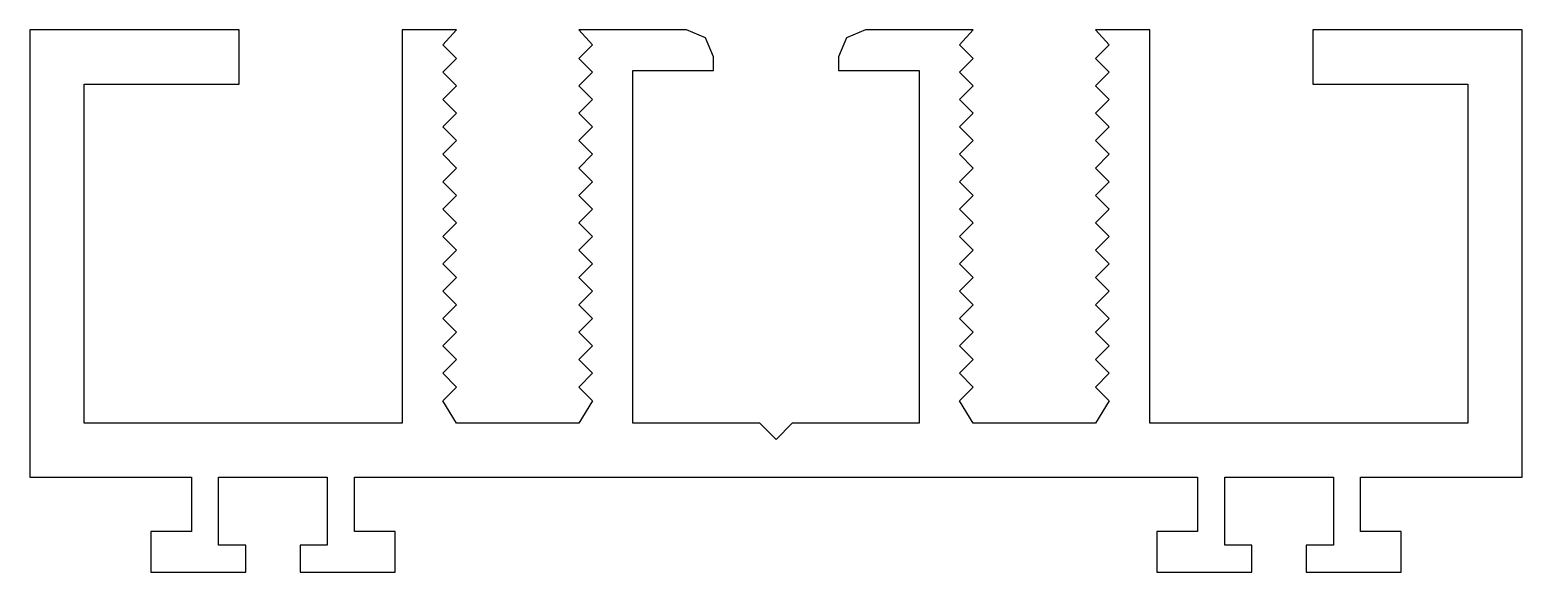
# Model space of a CAD drawing. Extents: x 575.4 to 630.4, y 668.4 to 688.4.
import ezdxf

# ---------------------------------------------------------------- set-up
doc = ezdxf.new("R2010")
doc.units = 0
doc.layers.add('OLCU1', color=1, linetype='CONTINUOUS')

msp = doc.modelspace()

# ---------------------------------------------------------------- linework, layer by layer
at = {"layer": 'OLCU1', "color": 7, "flags": 128}
msp.add_lwpolyline([(610.179, 688.386), (606.213, 688.386), (605.505, 688.097), (605.212, 687.391), (605.212, 686.882), (608.179, 686.882), (608.179, 673.886), (603.513, 673.886), (602.913, 673.29), (602.312, 673.886), (597.647, 673.886), (597.647, 686.882), (600.613, 686.882), (600.613, 687.391), (600.321, 688.097), (599.612, 688.386), (595.647, 688.386), (596.151, 687.833), (595.647, 687.329), (596.151, 686.824), (595.647, 686.32), (596.151, 685.815), (595.647, 685.311), (596.151, 684.806), (595.647, 684.302), (596.151, 683.798), (595.647, 683.293), (596.151, 682.789), (595.647, 682.284), (596.151, 681.78), (595.647, 681.275), (596.151, 680.771), (595.647, 680.267), (596.151, 679.762), (595.647, 679.258), (596.151, 678.753), (595.647, 678.249), (596.151, 677.744), (595.647, 677.24), (596.151, 676.735), (595.647, 676.231), (596.151, 675.727), (595.647, 675.222), (596.151, 674.718), (595.647, 673.886), (591.147, 673.886), (590.642, 674.718), (591.147, 675.222), (590.642, 675.727), (591.147, 676.231), (590.642, 676.735), (591.147, 677.24), (590.642, 677.744), (591.147, 678.249), (590.642, 678.753), (591.147, 679.258), (590.642, 679.762), (591.147, 680.267), (590.642, 680.771), (591.147, 681.275), (590.642, 681.78), (591.147, 682.284), (590.642, 682.789), (591.147, 683.293), (590.642, 683.798), (591.147, 684.302), (590.642, 684.806), (591.147, 685.311), (590.642, 685.815), (591.147, 686.32), (590.642, 686.824), (591.147, 687.329), (590.642, 687.833), (591.147, 688.386), (589.147, 688.386), (589.147, 673.886), (577.438, 673.886), (577.438, 686.386), (583.147, 686.386), (583.147, 688.386), (575.438, 688.386), (575.438, 671.897), (581.388, 671.897), (581.388, 669.897), (579.888, 669.897), (579.888, 668.397), (583.388, 668.397), (583.388, 669.397), (582.388, 669.397), (582.388, 671.897), (586.388, 671.897), (586.388, 669.397), (585.388, 669.397), (585.388, 668.397), (588.888, 668.397), (588.888, 669.897), (587.388, 669.897), (587.388, 671.897), (618.438, 671.897), (618.438, 669.897), (616.938, 669.897), (616.938, 668.397), (620.438, 668.397), (620.438, 669.397), (619.438, 669.397), (619.438, 671.897), (623.438, 671.897), (623.438, 669.397), (622.438, 669.397), (622.438, 668.397), (625.938, 668.397), (625.938, 669.897), (624.438, 669.897), (624.438, 671.897), (630.388, 671.897), (630.388, 688.386), (622.679, 688.386), (622.679, 686.386), (628.388, 686.386), (628.388, 673.886), (616.679, 673.886), (616.679, 688.386), (614.679, 688.386), (615.183, 687.833), (614.679, 687.329), (615.183, 686.824), (614.679, 686.32), (615.183, 685.815), (614.679, 685.311), (615.183, 684.806), (614.679, 684.302), (615.183, 683.798), (614.679, 683.293), (615.183, 682.789), (614.679, 682.284), (615.183, 681.78), (614.679, 681.275), (615.183, 680.771), (614.679, 680.267), (615.183, 679.762), (614.679, 679.258), (615.183, 678.753), (614.679, 678.249), (615.183, 677.744), (614.679, 677.24), (615.183, 676.735), (614.679, 676.231), (615.183, 675.727), (614.679, 675.222), (615.183, 674.718), (614.679, 673.886), (610.179, 673.886), (609.674, 674.718), (610.179, 675.222), (609.674, 675.727), (610.179, 676.231), (609.674, 676.735), (610.179, 677.24), (609.674, 677.744), (610.179, 678.249), (609.674, 678.753), (610.179, 679.258), (609.674, 679.762), (610.179, 680.267), (609.674, 680.771), (610.179, 681.275), (609.674, 681.78), (610.179, 682.284), (609.674, 682.789), (610.179, 683.293), (609.674, 683.798), (610.179, 684.302), (609.674, 684.806), (610.179, 685.311), (609.674, 685.815), (610.179, 686.32), (609.674, 686.824), (610.179, 687.329), (609.674, 687.833), (610.179, 688.386)], dxfattribs=at)

doc.saveas('drawing.dxf')
